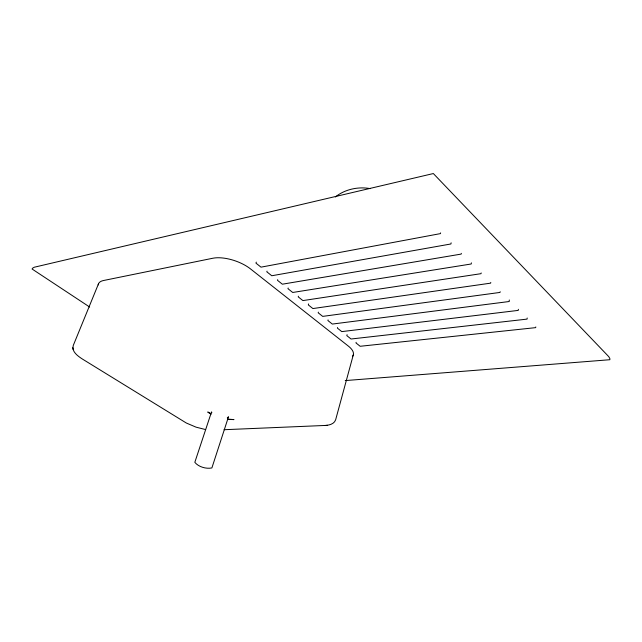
<?xml version="1.0" encoding="UTF-8"?>
<svg xmlns="http://www.w3.org/2000/svg" width="642" height="642" viewBox="0 0 642 642"><rect width="100%" height="100%" fill="white"/><g stroke="black" fill="none" stroke-linecap="round" stroke-linejoin="round"><path stroke-width="0.96" d="M527.194 318.007L527.042 319.114L351.054 339.008L346.776 335.606L347.097 334.659M518.375 309.3L518.222 310.399L341.769 331.609L337.419 328.134L337.596 327.508M471.413 262.851L471.22 263.99L292.72 292.471L287.953 288.667L288.154 288.017M205.625 429.578L196.083 427.171L186.332 423.022L82.377 359.03C77.963 356.141 71.318 351.623 73.284 345.42L98.539 283.708M451.141 242.812L450.933 243.968L271.775 275.755L266.815 271.799L267.024 271.149M535.813 326.938L535.685 327.637L360.162 346.279L355.973 342.932L356.141 342.314M500.174 291.709L500.022 292.431L322.693 316.386L318.183 312.79L318.368 312.148M490.785 282.432L490.624 283.154L312.895 308.561L308.296 304.894L308.642 303.931M481.187 272.946L481.027 273.677L302.904 300.592L298.217 296.853L298.418 296.211M461.357 253.349L461.189 254.088L282.352 284.197L277.48 280.313L277.689 279.663M440.629 232.861L440.452 233.608L260.989 267.152L255.933 263.116L256.327 262.129M353.26 355.018L335.63 419.836C334.418 423.519 330.245 424.98 326.73 425.309M328.07 319.901L327.893 320.535L332.323 324.066L509.218 301.515L509.275 299.983M335.325 196.982C344.931 189.27 358.18 186.429 370.217 188.612M227.3 417.894L228.512 416.77L211.884 467.946C206.106 469.109 198.547 466.943 194.823 462.312L211.539 411.867L211.82 412.71M224.042 429.715L324.916 425.461M324.491 425.494L327.187 425.269M345.236 380.586L609.844 359.721L609.9 358.685L608.785 356.679L433.342 173.549L34.251 267.233L32.541 268.236L32.1 269.03L89.647 307.028M228.038 419.459L234.001 419.587L227.396 419.09M210.817 413.713L207.751 412.003L211.009 414.226M72.843 347.667L72.923 348.245M73.011 348.879L73.1 349.441M352.643 356.206A25.022 10.063 16 0 0 348.357 346.102L250.46 268.878A27.413 12.021 19 0 0 212.775 258.253L103.635 280.49A24.902 9.606 20.9 0 0 98.234 284.936"/></g></svg>
